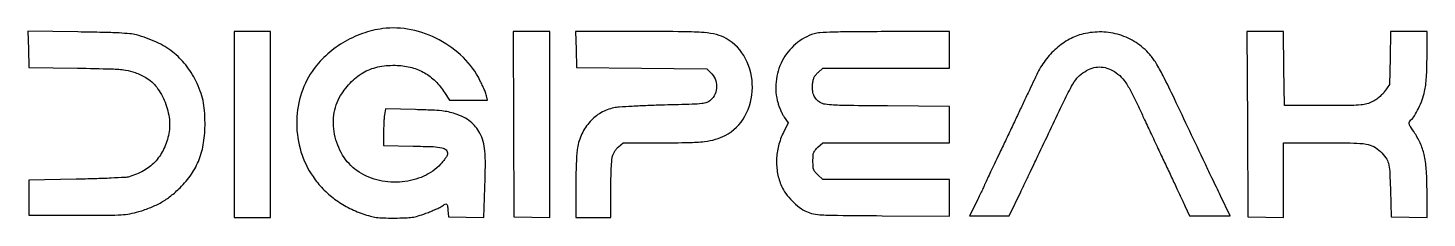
# Model space of a CAD drawing. Extents: x 136 to 1053, y 525 to 649.
import ezdxf

# ---------------------------------------------------------------- set-up
doc = ezdxf.new("R2010")
doc.units = 0

msp = doc.modelspace()

# ---------------------------------------------------------------- linework, layer by layer
for points in [[(136.217463, 635.342645), (136.5, 623.5), (168.5, 622.971425, -0.002576), (190.883926, 622.486316, -0.027572), (199.938906, 621.742578, -0.059273), (206.147927, 620.120793, -0.034548), (213.111044, 616.817434, -0.105584), (220.329983, 610.454943, -0.066447), (225.79267, 600.580059, -0.064771), (228.591173, 589.302256, -0.086525), (227.972998, 578.792437, -0.057159), (224.47158, 569.06658, -0.075491), (219.079543, 561.359228, -0.075837), (211.664176, 555.624757, -0.058321), (202.187713, 551.725355, -0.054348), (199.587073, 551.291599, -0.002426), (190.477016, 550.819034, -0.004059), (179.64419, 550.397897, -0.002889), (167.5, 550.094714), (136.5, 549.5), (136.5, 538), (136.5, 526.5), (168.5, 526.5, 0.001391), (188.563612, 526.555798, 0.013285), (197.1218, 526.830864, 0.029682), (202.781591, 527.502088, 0.027104), (208.5, 528.850581, 0.024468), (216.569464, 531.657076, 0.035021), (223.377539, 534.976421, 0.035916), (229.526799, 539.142503, 0.027737), (235.601796, 544.5, 0.048101), (243.056631, 553.414035, 0.058077), (248.134473, 563.065248, 0.055059), (251.036276, 574.048264, 0.037374), (251.988131, 586.960099, 0.019055), (251.6682, 595.110804, 0.033722), (250.698007, 601.76622, 0.03593), (248.896876, 607.936743, 0.025414), (246.040837, 614.568613, 0.053113), (239.358072, 625.143182, 0.060717), (230.855667, 633.550812, 0.057485), (220.175101, 640.0064, 0.040791), (207, 644.775218, 0.04361), (202.790284, 645.535109, 0.010109), (195.606497, 646.047484, 0.007198), (185.057371, 646.433649, 0.002067), (168.717463, 646.728772), (135.934926, 647.18529)], [(368.5, 648.903773, 0.054526), (355.107758, 645.688455, 0.050221), (342.326947, 639.594344, 0.050445), (331.071588, 631.107179, 0.056174), (322.192508, 620.811842, 0.079492), (314.572959, 604.660084, 0.072836), (312.065351, 586.434131, 0.07236), (314.888561, 568.145167, 0.076683), (322.792094, 551.812552, 0.04086), (329.259911, 543.902704, 0.040598), (336.940956, 537.131398, 0.039972), (345.733733, 531.600633, 0.037135), (355.509598, 527.382607, 0.016107), (360.380236, 525.871178, 0.034105), (364.250899, 525.084556, 0.026979), (368.721624, 524.733481, 0.006858), (376, 524.65555, 0.006656), (383.471711, 524.777498, 0.029826), (387.828911, 525.167487, 0.037446), (391.629963, 526.032487, 0.014779), (396.710803, 527.762417, 0.007147), (400.020151, 529.053689, 0.007957), (403.174057, 530.395432, 0.007435), (405.82417, 531.620507, 0.040805), (407.183309, 532.415841, -0.026042), (409.316068, 533.749828, -0.280441), (410.291147, 533.710837, -0.21497), (410.87415, 532.781964, -0.016196), (411.192502, 529.75), (411.5, 525.5), (423.103895, 525.219529), (434.707789, 524.939057), (435.417148, 544.752347, 0.005896), (435.778435, 559.806092, 0.02576), (435.42852, 568.704064, 0.043322), (434.310131, 574.94202, 0.056683), (432.177897, 580.32355, 0.049012), (429.362408, 584.542881, 0.054843), (425.872523, 587.959863, 0.050643), (421.48124, 590.737916, 0.033274), (415.957972, 593.049349, 0.029789), (411.683679, 594.233497, 0.026735), (407.141799, 594.953626, 0.016056), (400.832314, 595.406649, 0.003474), (389.90247, 595.763314), (370.304941, 596.266555), (369.663476, 592.383277, 0.021054), (369.415099, 590.350895, 0.006343), (369.207209, 587.244307, 0.006344), (369.062311, 583.750163, 0.006852), (369.011006, 580.342024), (369, 572.184047), (388.347973, 571.842024, -0.004832), (401.62363, 571.478988, -0.045169), (407.29385, 570.753366, -0.14108), (409.968588, 569.299553, -0.20079), (411, 566.834714, -0.127843), (410.731101, 565.800226, -0.021057), (409.641814, 564.026423, -0.021967), (408.146641, 562.004591, -0.017837), (406.376387, 559.971302, -0.09972), (395.313767, 552.073776, -0.081415), (381.226869, 548.345452, -0.079273), (366.333683, 549.269315, -0.086525), (352.953875, 554.812808, -0.105432), (343.175594, 564.399322, -0.087326), (337.337882, 577.793973, -0.087998), (336.449465, 592.280845, -0.109575), (340.842697, 605, -0.056674), (348.049605, 614.2082, -0.07606), (356.527099, 620.542001, -0.07655), (366.466343, 624.024727, -0.058282), (377.992413, 624.807358, -0.052639), (387.575076, 623.321655, -0.065873), (395.887644, 619.899367, -0.066118), (403.000725, 614.44523, -0.053572), (409.033871, 606.947217), (412.208491, 602), (424.712654, 602), (437.216816, 602), (436.583728, 604.75, 0.036734), (436.115519, 606.265164, 0.007297), (435.042296, 608.892973, 0.007688), (433.697932, 611.922031, 0.007089), (432.225319, 614.992036, 0.084262), (421.339366, 629.936184, 0.071137), (405.525841, 641.492099, 0.070993), (387.073839, 648.171025, 0.083248)], [(495.218265, 635.25), (495.5, 623.5), (538.170376, 623), (580.840752, 622.5), (583.421897, 620.074257, -0.103645), (586.297277, 615.959113, -0.101183), (587.311094, 610.999649, -0.101186), (586.296902, 606.040371, -0.103656), (583.421221, 601.925743, -0.105552), (581.01417, 600.470047, -0.057485), (577.627729, 599.717229, -0.018206), (571.360163, 599.293552, -0.001188), (553.1697, 598.771133, 0.003214), (542.168392, 598.410569, 0.00406), (531.99941, 597.929112, 0.003233), (523.483428, 597.401336, 0.032498), (519.955951, 596.928195, 0.082754), (511.53013, 593.723567, 0.076992), (504.359236, 587.897993, 0.073847), (499.055259, 579.932278, 0.066999), (496.073625, 570.501382, 0.02764), (495.656134, 566.953871, 0.005086), (495.315377, 560.369703, 0.005449), (495.078788, 552.650127, 0.004935), (495, 544.668087), (495, 525), (506.5, 525), (518, 525), (518.005577, 543.25, -0.00515), (518.082563, 550.508174, -0.006495), (518.310222, 557.221744, -0.005256), (518.632785, 562.835274, -0.050794), (519.034833, 565.185724, -0.047677), (519.647698, 566.783833, -0.028975), (520.653001, 568.542023, -0.02887), (521.864039, 570.185419, -0.044653), (523.105982, 571.435724), (526.153451, 574), (550.826725, 574.005792, 0.004993), (568.998966, 574.19152, 0.023423), (579.424055, 574.891494, 0.040378), (586.658154, 576.317228, 0.051648), (592.964927, 578.82533, 0.148208), (605.892309, 591.511677, 0.123119), (610.78211, 610.2294, 0.122108), (606.298311, 629.166732, 0.144455), (593.634233, 642.426416, 0.070291), (587.320094, 644.956367, 0.04009), (579.191084, 646.273264, 0.017876), (565.849995, 646.870253, 0.002242), (536.919044, 647), (494.936529, 647)], [(651.253624, 645.539675, 0.101751), (639.13262, 638.829683, 0.096204), (630.354993, 627.763675, 0.09495), (626.281337, 614.084438, 0.096129), (627.580896, 599.931501, 0.020301), (628.369376, 597.582362, 0.014364), (629.43537, 595.012116, 0.01453), (630.597819, 592.611395, 0.029504), (631.674019, 590.811874), (634.186245, 587.123747), (631.119091, 580.811874, 0.051195), (627.921814, 572.053754, 0.053155), (626.623268, 562.939445, 0.054372), (627.283736, 553.948393, 0.058694), (629.873569, 545.552914, 0.054699), (632.655465, 540.758495, 0.035467), (636.818377, 535.875423, 0.035557), (641.607532, 531.650779, 0.056837), (646.286236, 528.857556, 0.059684), (650.760892, 527.446674, 0.0332), (656.446335, 526.762074, 0.011006), (666.561797, 526.443855, 0.000725), (695.75, 526.210718), (740, 525.921436), (740, 537.960718), (740, 550), (698.515777, 550), (657.031553, 550), (653.765777, 552.917971, -0.030609), (651.906042, 554.796442, -0.093773), (651.000799, 556.333721, -0.072762), (650.600939, 558.307086, -0.013664), (650.5, 562, -0.013664), (650.600939, 565.692914, -0.072762), (651.000799, 567.666279, -0.093773), (651.906042, 569.203558, -0.030609), (653.765777, 571.082029), (657.031553, 574), (698.515777, 574), (740, 574), (740, 585.957832), (740, 597.915663), (699.25, 598.207832, -0.000907), (674.117612, 598.433621, -0.009988), (664.047963, 598.743599, -0.024097), (658.467008, 599.297552, -0.099567), (655.292383, 600.440571, -0.073434), (652.689738, 602.591621, -0.086693), (650.993361, 605.294051, -0.077911), (650.200644, 608.648027, -0.047241), (650.2735, 612.734131, -0.028849), (650.692041, 615.173503, -0.056444), (651.349433, 617.029717, -0.060055), (652.373979, 618.617266, -0.037144), (653.917461, 620.217559), (657.031553, 623), (698.515777, 623), (740, 623), (740, 635), (740, 647), (697.75, 646.933104, 0.001446), (676.680305, 646.838801, 0.005648), (663.659621, 646.595756, 0.006789), (654.980358, 646.21764, 0.061495)], [(827.620592, 645.410479, 0.0661), (818.589534, 641.913314, 0.054316), (810.107109, 635.984916, 0.052117), (802.777911, 628.088171, 0.050618), (797.157495, 618.772191, 0.000144), (795.465413, 615.191099, 0.000027), (792.360616, 608.614331, 0.000029), (788.731895, 600.925539, 0.000026), (784.992508, 593, -0.000425), (781.002428, 584.560563, -0.000323), (776.616592, 575.319868, -0.000327), (772.492749, 566.660253, -0.000766), (769.396686, 560.195295, 0.001201), (766.944481, 555.063328, 0.001925), (764.879027, 550.670353, 0.000344), (763.072744, 546.782894, 0.108998), (763, 546.453162, -0.110445), (762.927389, 546.128451, -0.000597), (761.546553, 543.204418, -0.00257), (759.948762, 539.875722, -0.001624), (758.052096, 536.007867), (753.104192, 526), (766.125646, 526), (779.1471, 526), (786.662742, 541.75, 0.000116), (789.818229, 548.366684, 0.000104), (793.084496, 555.223438, 0.000105), (796.011686, 561.374997, 0.00033), (797.970154, 565.5, -0.0006), (813.844427, 598.888518, -0.010365), (819.267919, 609.679103, -0.033359), (822.740018, 615.302317, -0.071227), (826.257541, 618.987942, -0.051308), (831.097861, 622.04955, -0.075555), (835.879432, 623.584593, -0.080256), (840.681696, 623.582902, -0.066548), (845.580815, 622.102676, -0.06549), (850.430837, 619.081431, -0.060149), (854.493825, 614.830002, -0.040089), (858.600231, 608.315681, -0.011813), (863.83181, 597.721492, 0.00046), (867.253505, 590.376937, 0.000202), (871.798114, 580.655688, 0.0002), (876.628425, 570.344886, 0.000268), (881.016884, 561, -0.000161), (885.117114, 552.273708, -0.000178), (889.076259, 543.832812, -0.000165), (892.451432, 536.624084, -0.000918), (894.255084, 532.75), (897.382607, 526), (910.632045, 526), (923.881483, 526), (917.586708, 539.25, -0.000082), (914.899321, 544.909126, -0.000067), (912.02915, 550.957813, -0.000068), (909.391906, 556.519494, -0.000179), (907.506834, 560.5, 0.000457), (887.401715, 602.892867, 0.006399), (879.958199, 618.047671, 0.0182), (875.38555, 626.304653, 0.044168), (871.282124, 631.927592, 0.068275), (862.264183, 639.76945, 0.07009), (851.544738, 644.808952, 0.069429), (839.758682, 646.72162, 0.065015)], [(935.242254, 586.25), (935.5, 525.5), (947.25, 525.218265), (959, 524.936529), (959, 549.468265), (959, 574), (985.877876, 574, -0.003602), (1005.00545, 573.862213, -0.034933), (1013.081774, 573.180215, -0.082922), (1018.047677, 571.537059, -0.074536), (1022.418271, 568.324817, -0.038647), (1025.994649, 564.171812, -0.095024), (1027.717828, 560.551091, -0.051211), (1028.516582, 555.3502, -0.005393), (1029, 543.04713), (1029.5, 525.5), (1041.25, 525.218265), (1053, 524.936529), (1053, 541.808302, 0.014076), (1052.614086, 555.513887, 0.037188), (1051.336361, 565.238493, 0.048952), (1048.917351, 572.981349, 0.047068), (1045.014946, 580.215476, -0.005425), (1042.090658, 584.699217, -0.071976), (1041.281977, 586.493833, -0.201798), (1041.428493, 587.723572, -0.090556), (1042.49365, 588.99473, 0.08448), (1044.825478, 591.710324, 0.024213), (1047.457178, 596.614277, 0.02458), (1049.818042, 602.277521, 0.03154), (1051.392768, 607.697405, 0.024162), (1052.11721, 611.882848, 0.013515), (1052.612878, 617.027692, 0.011118), (1052.905983, 623.28823, 0.006137), (1053, 630.947405), (1053, 647), (1041.082604, 647), (1029.165209, 647), (1028.832604, 629.595449), (1028.5, 612.190898), (1025.351385, 607.845449, -0.034573), (1023.756343, 605.936881, -0.024441), (1021.724372, 604.018484, -0.024386), (1019.507155, 602.301165, -0.033621), (1017.351385, 601, -0.049146), (1013.640245, 599.527989, -0.049998), (1009.734583, 598.819353, -0.018511), (1003.363241, 598.54806, -0.001384), (986, 598.5), (959.5, 598.5), (959.232221, 622.75), (958.964443, 647), (946.974475, 647), (934.984508, 647)]]:
    msp.add_lwpolyline(points, format="xyb", close=True)
for points in [[(271, 586), (271, 525), (283, 525), (295, 525), (295, 586), (295, 647), (283, 647), (271, 647)], [(454.242254, 586.25), (454.5, 525.5), (466.25, 525.218265), (478, 524.936529), (478, 585.968265), (478, 647), (465.992254, 647), (453.984508, 647)]]:
    msp.add_lwpolyline(points, close=True)

doc.saveas('drawing.dxf')
